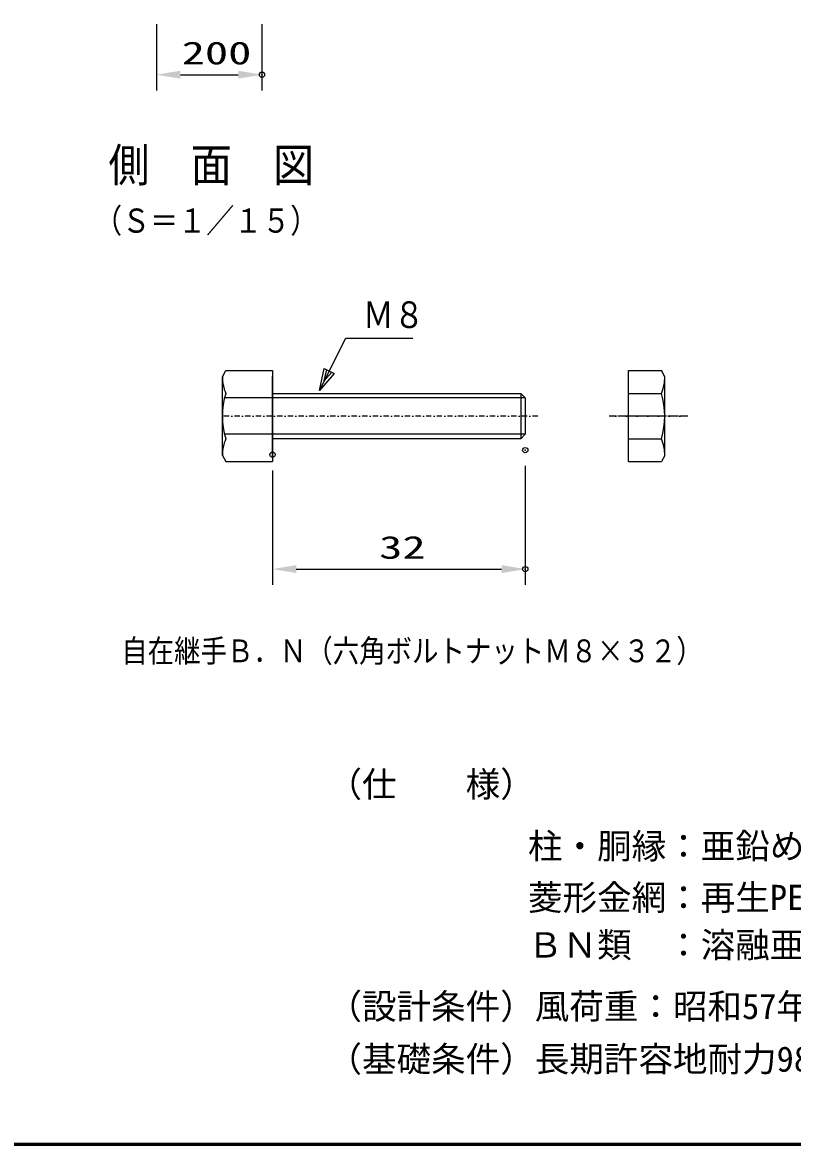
# Model space of a CAD drawing. Units: millimetres, scale not verified. Extents: x -4425 to 4425, y -3150 to 3150.
# Drawn here: x -444 to 1018, y -2925 to -792 of the extents above; entities that cross this region are included whole.
import ezdxf
from ezdxf.enums import TextEntityAlignment as Align

# ---------------------------------------------------------------- set-up
doc = ezdxf.new("R2010")
doc.units = ezdxf.units.MM
doc.header["$LTSCALE"] = 20
doc.header["$PDMODE"] = 32
doc.header["$PDSIZE"] = 10
doc.linetypes.add('USER1', pattern=[1.01, 0.5, -0.25, 0.01, -0.25])
doc.linetypes.add('USER6', pattern=[1.125, 0.75, -0.125, 0.125, -0.125])
for name, color, linetype, lineweight in [('0-1_2', 7, 'Continuous', 25), ('0-2_1', 7, 'Continuous', 25), ('0-3_0', 7, 'Continuous', 25), ('0-A_DWGBRD-SMEC0', 2, 'Continuous', 25), ('0-E_WAKU', 7, 'Continuous', 25), ('1-0_D-TTL-TXT', 7, 'Continuous', 25)]:
    doc.layers.add(name, color=color, linetype=linetype, lineweight=lineweight)
doc.layers.add('0-9_DEFPOINTS', color=7, linetype='Continuous')
doc.styles.add('ＭＳ ゴシック', font='')
doc.styles.get('ＭＳ ゴシック').set_extended_font_data('MS Gothic')

# ---------------------------------------------------------------- blocks, each defined once
blk = doc.blocks.new('C9')
at = {"layer": '0-2_1', "color": 4}
for points in [[(93891.4, 39261), (94890.7, 41259.6), (97446.8, 41259.6)], [(94361, 39965.4), (94079.3, 39636.7), (94173.2, 40059.3)]]:
    blk.add_lwpolyline(points, dxfattribs=at)
blk.add_lwpolyline([(94454.9, 39918.4), (93891.4, 39261), (94079.3, 40106.2)], close=True, dxfattribs=at)

msp = doc.modelspace()

# ---------------------------------------------------------------- linework, layer by layer
at = {"layer": '0-1_2'}
for p, q in [((-64.65, -1464.58), (-57.96, -1453.01)), ((-64.65, -1464.58), (-57.96, -1453.01)), ((-64.65, -1614.23), (-64.65, -1464.58)), ((-64.65, -1614.23), (-64.65, -1464.58)), ((30.57, -1615.01), (30.57, -1463.81)), ((30.57, -1615.01), (30.57, -1463.81)), ((706.5, -1453.01), (768.94, -1453.01)), ((706.5, -1496.21), (706.5, -1453.01)), ((706.5, -1496.21), (706.5, -1453.01)), ((30.57, -1496.21), (501.93, -1496.21)), ((62.97, -1496.21), (501.93, -1496.21)), ((510.57, -1504.85), (510.57, -1573.97)), ((510.57, -1504.85), (510.57, -1573.97)), ((706.5, -1496.21), (768.94, -1496.21)), ((501.93, -1582.61), (30.57, -1582.61)), ((501.93, -1582.61), (62.97, -1582.61)), ((706.5, -1582.61), (768.94, -1582.61)), ((-64.65, -1614.23), (-57.96, -1625.81)), ((-64.65, -1614.23), (-57.96, -1625.81)), ((775.62, -1614.23), (768.94, -1625.81)), ((775.62, -1614.23), (768.94, -1625.81)), ((706.5, -1625.81), (768.94, -1625.81))]:
    msp.add_line(p, q, dxfattribs=at)
at = {"layer": '0-1_2', "color": 4}
for p, q in [((510.57, -1504.85), (-60.41, -1504.85)), ((510.57, -1504.85), (59.31, -1504.85)), ((510.57, -1573.97), (-60.41, -1573.97)), ((510.57, -1573.97), (59.31, -1573.97))]:
    msp.add_line(p, q, dxfattribs=at)
at = {"layer": '0-1_2'}
msp.add_lwpolyline([(775.62, -1614.23), (775.62, -1464.58), (768.94, -1453.01)], dxfattribs=at)
msp.add_lwpolyline([(775.62, -1614.23), (775.62, -1464.58), (768.94, -1453.01)], dxfattribs=at)
for centre, radius, start, end in [((13.46, -1464.58), 78.11, 179.99966, 203.88217), ((13.46, -1464.58), 78.11, 179.99966, 203.88217), ((697.52, -1464.58), 78.11, 336.11783, 0.00034), ((697.52, -1464.58), 78.11, 336.11783, 0.00034), ((78.23, -1539.41), 142.88, 162.40051, 197.59897), ((78.23, -1539.41), 142.88, 162.40051, 197.59897), ((632.74, -1539.41), 142.88, 342.40103, 17.59949), ((13.46, -1614.23), 78.11, 156.11694, 179.99983), ((13.46, -1614.23), 78.11, 156.11694, 179.99983), ((697.52, -1614.23), 78.11, 0.00017, 23.88306), ((697.52, -1614.23), 78.11, 0.00017, 23.88306)]:
    msp.add_arc(centre, radius, start, end, dxfattribs=at)
at = {"layer": '0-2_1', "color": 4}
msp.add_line((501.93, -1496.21), (501.93, -1582.61), dxfattribs=at)
msp.add_line((501.93, -1496.21), (501.93, -1582.61), dxfattribs=at)
at = {"layer": '0-2_1'}
for p, q in [((501.93, -1496.21), (510.57, -1504.85)), ((501.93, -1496.21), (510.57, -1504.85)), ((501.93, -1582.61), (510.57, -1573.97)), ((501.93, -1582.61), (510.57, -1573.97)), ((706.5, -1625.81), (706.5, -1582.61))]:
    msp.add_line(p, q, dxfattribs=at)
at = {"layer": '0-2_1', "color": 4, "linetype": 'USER1'}
for p, q in [((534.18, -1539.41), (-71.13, -1539.41)), ((818.98, -1539.41), (669.57, -1539.41))]:
    msp.add_line(p, q, dxfattribs=at)
at = {"layer": '0-2_1', "color": 4, "linetype": 'USER6'}
msp.add_line((818.98, -1539.41), (669.57, -1539.41), dxfattribs=at)
at = {"layer": '0-2_1'}
msp.add_lwpolyline([(706.5, -1625.81), (706.5, -1582.61), (706.5, -1496.21)], dxfattribs=at)
at = {"layer": '0-3_0', "color": 1}
for p, q in [((-189.39, -794.69), (-189.39, -920.85)), ((10.61, -794.69), (10.61, -920.85))]:
    msp.add_line(p, q, dxfattribs=at)
at = {"layer": '0-3_0', "color": 2}
msp.add_line((-144.39, -890.85), (-34.39, -890.85), dxfattribs=at)
at = {"layer": '0-3_0'}
for p, q in [((-57.96, -1453.01), (30.57, -1453.01)), ((-57.96, -1625.81), (30.57, -1625.81))]:
    msp.add_line(p, q, dxfattribs=at)
at = {"layer": '0-3_0', "color": 2}
for points in [[(-144.39, -883.35), (-189.39, -890.85), (-144.39, -898.35)], [(-34.39, -883.35), (10.61, -890.85), (-34.39, -898.35)]]:
    msp.add_solid(points, dxfattribs=at)
at = {"layer": '0-9_DEFPOINTS'}
for p in [(10.61, -890.85), (510.57, -1603.97), (30.57, -1612.61), (510.57, -1830.02)]:
    msp.add_point(p, dxfattribs=at)
at = {"layer": '0-A_DWGBRD-SMEC0', "color": 7}
msp.add_line((30.57, -1453.01), (30.57, -1625.81), dxfattribs=at)
at = {"layer": '0-A_DWGBRD-SMEC0', "color": 1}
for p, q in [((30.57, -1642.61), (30.57, -1860.02)), ((510.57, -1633.97), (510.57, -1860.02))]:
    msp.add_line(p, q, dxfattribs=at)
at = {"layer": '0-A_DWGBRD-SMEC0'}
msp.add_line((75.57, -1830.02), (465.57, -1830.02), dxfattribs=at)
for points in [[(75.57, -1822.52), (30.57, -1830.02), (75.57, -1837.52)], [(465.57, -1822.52), (510.57, -1830.02), (465.57, -1837.52)]]:
    msp.add_solid(points, dxfattribs=at)
at = {"layer": '0-E_WAKU'}
msp.add_lwpolyline([(-4050, 2925), (4200, 2925), (4200, -2925), (-4050, -2925)], close=True, dxfattribs=at)
for points in [[(4198, 2923), (4198, -2923), (-4048, -2923)], [(4196, 2921), (4196, -2921), (-4046, -2921)]]:
    msp.add_lwpolyline(points, dxfattribs=at)

# ---------------------------------------------------------------- block references
at = {"layer": '0-3_0', "xscale": 0.05, "yscale": 0.05}
msp.add_blockref('C9', (-4575, -3454.06), dxfattribs=at)

# ---------------------------------------------------------------- texts
at = {"layer": '0-2_1', "color": 4, "style": 'ＭＳ ゴシック'}
for s, height, width, p in [('側\u3000面\u3000図', 63.64, 0.9, (-280.98, -1113.44)), ('（Ｓ＝１／１５）', 45.89, 0.85, (-308.14, -1204.77)), ('Ｍ８', 50.51, 0.85, (202.08, -1387.12)), ('自在継手Ｂ．Ｎ（六角ボルトナットＭ８×３２）', 43.3, 0.85, (-256.67, -2020.01))]:
    msp.add_text(s, height=height, dxfattribs=dict(at, width=width)).set_placement(p, align=Align.BOTTOM_LEFT)
at = {"layer": '0-3_0', "color": 3, "style": 'ＭＳ ゴシック', "width": 1.5}
msp.add_text('200', height=43.26, dxfattribs=at).set_placement((-141.89, -884.18), align=Align.BOTTOM_LEFT)
at = {"layer": '0-A_DWGBRD-SMEC0', "color": 3, "style": 'ＭＳ ゴシック', "width": 1.5}
msp.add_text('32', height=43.26, dxfattribs=at).set_placement((233.07, -1823.34), align=Align.BOTTOM_LEFT)
at = {"layer": '1-0_D-TTL-TXT', "style": 'ＭＳ ゴシック'}
for s, p in [('（仕\u3000\u3000様）', (135, -2277.06)), ('柱・胴縁：亜鉛めっき（Z27）の上、ポリエステル樹脂静電粉体塗装', (515.76, -2394.68)), ('菱形金網：再生PET樹脂被覆鉄線', (515.76, -2492.27)), ('ＢＮ類\u3000：溶融亜鉛めっき', (515.76, -2582.36)), ('（設計条件）風荷重：昭和57年改正 建築基準法・同施行令に基づく風圧力に準拠。', (135, -2699.11)), ('（基礎条件）長期許容地耐力98kN/m の場合。', (135, -2799.11))]:
    msp.add_text(s, height=48.09, dxfattribs=at).set_placement(p, align=Align.BOTTOM_LEFT)

doc.saveas('drawing.dxf')
